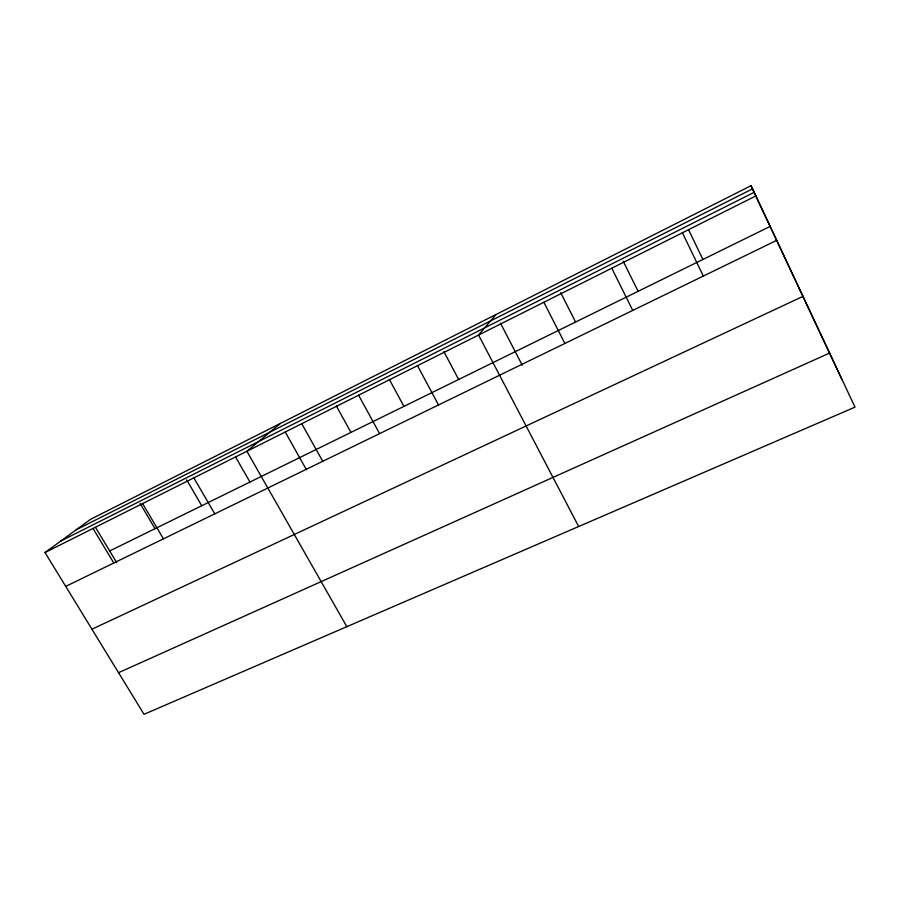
<?xml version="1.0" encoding="UTF-8"?>
<svg xmlns="http://www.w3.org/2000/svg" width="900" height="900" viewBox="0 0 900 900"><rect width="100%" height="100%" fill="white"/><g stroke="black" fill="none" stroke-linecap="round" stroke-linejoin="round"><path stroke-width="1.35" d="M495.979 314.527L478.553 335.025L578.666 526.523M280.418 423.416L246.881 451.249L346.838 626.692M45 552.533L90.63 519.278L751.028 185.692L855 407.137L144.023 714.308L45 552.533L755.955 195.874M76.297 529.729L752.558 188.854M60.795 541.024L754.222 192.308M109.676 550.969L770.13 226.429M65.722 586.395L776.79 240.311M91.935 629.212L803.059 296.336M118.552 672.694L829.643 353.048M95.569 527.501L116.775 562.759M92.992 528.446L113.794 563.006M142.582 503.572L163.44 538.83M140.164 503.584L155.014 528.683M186.694 479.88L201.746 505.721M193.849 477.855L214.763 513.855M235.541 456.896L249.93 482.051M285.221 431.966L306.382 469.642M301.759 423.72L322.751 461.295M336.341 405.934L350.933 432.416M358.594 395.213L379.609 433.631M389.306 379.361L403.92 406.384M417.488 365.659L438.514 404.955M443.88 351.596L458.651 379.485M500.479 323.19L522.293 365.265M543.87 302.265L564.874 343.451M560.678 292.613L575.584 322.031M611.775 268.2L632.745 310.421M623.216 261.225L638.089 291.308M688.523 229.635L702.9 259.47M682.414 232.763L703.327 276.075M751.028 185.692L842.018 379.777"/></g></svg>
